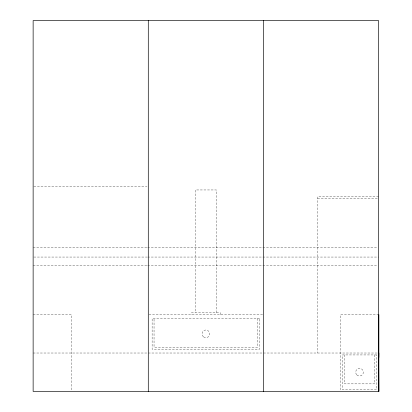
<?xml version="1.0" encoding="UTF-8"?>
<svg xmlns="http://www.w3.org/2000/svg" width="412" height="412" viewBox="0 0 412 412"><rect width="100%" height="100%" fill="white"/><g stroke="black" fill="none" stroke-linecap="round" stroke-linejoin="round"><path stroke-width="0.31" stroke-dasharray="2.06 1.54" d="M33.774 186.827L147.002 186.827M378.597 196.694L317.626 196.694L317.626 353.017M317.626 198.61L378.597 198.61M33.135 247.355L147.002 247.355M147.645 247.355L377.953 247.355M33.774 257.052L147.002 257.052M147.645 257.052L378.597 257.052M33.135 265.462L147.002 265.462M147.645 265.462L377.953 265.462M33.135 314.629L71.518 314.629L71.518 391.4M148.933 314.629L262.799 314.629M378.865 314.629L340.482 314.629L340.482 390.761M33.135 353.017L147.002 353.017M148.289 353.017L378.597 353.017M374.76 354.933L374.76 383.855L344.319 383.855L344.319 354.933M257.685 318.471L257.685 347.259L154.047 347.259L154.047 318.471M220.26 314.629L220.26 312.708L191.472 312.708L191.472 314.629M216.388 312.708L216.388 189.953L195.345 189.953L195.345 312.708M259.606 318.471L152.126 318.471L152.126 349.175L259.606 349.175L259.606 318.471M376.681 354.933L342.403 354.933L342.403 389.479L376.681 389.479L376.681 354.933M356.885 374.977A3.837 3.837 0 0 0 363.266 373.123A3.837 3.837 0 0 0 358.471 368.519A3.837 3.837 0 0 0 356.885 374.977M203.6 336.923A3.837 3.837 0 0 0 209.682 334.235A3.837 3.837 0 0 0 204.316 330.311A3.837 3.837 0 0 0 203.6 336.923"/><path stroke-width="0.62" d="M378.834 357.492L378.865 353.017M378.865 314.629L378.865 391.4L33.135 391.4L33.135 20.6L378.597 20.6L378.597 391.4M378.597 353.017L378.865 391.4M263.443 20.6L263.443 391.4M148.289 20.6L148.289 391.4"/></g></svg>
